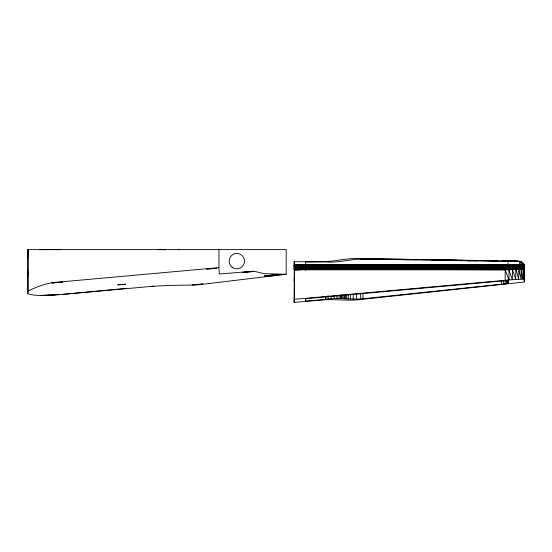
<?xml version="1.0" encoding="UTF-8"?>
<svg xmlns="http://www.w3.org/2000/svg" width="552" height="552" viewBox="0 0 552 552"><rect width="100%" height="100%" fill="white"/><g stroke="black" fill="none" stroke-linecap="round" stroke-linejoin="round"><path stroke-width="0.83" d="M294.14 265.022L294.14 269.825L505.197 269.825L524.386 269.314C526.532 259.088 513.622 261.013 507.605 260.889L359.028 258.584C347.222 257.963 335.809 261.317 324.148 261.627L294.237 261.758L294.14 265.022L505.197 265.05L520.66 264.636L523.337 266.319L524.386 269.314M294.485 278.035L294.223 302.406L324.148 299.826C336.534 299.129 348.967 301.164 361.401 299.419L524.02 282.065L524.4 281.913L524.276 265.181L522.93 263.125L523.351 263.256L523.337 266.319L515.278 266.726L294.14 267.216L513.319 267.685L523.91 267.23L523.924 264.166L522.668 263.939M521.392 262.283L522.592 262.497L522.578 265.56L514.857 265.954L294.14 265.816L514.347 265.36L521.668 264.994L521.681 261.924L519.239 261.337L520.667 261.572L520.66 264.636L505.197 264.905L505.197 280.292L294.14 299.343L294.223 302.406L294.237 261.758M524.4 266.243L524.4 281.913L524.386 279.043L524.014 278.981C523.669 274.517 526.291 265.657 519.591 264.518L519.604 261.448M524.276 265.181L524.269 268.244L515.789 268.672L294.14 268.941L505.197 269.825L509.006 279.961L524.014 278.981M294.14 281.334L294.237 278.056M153.932 286.177L53.247 295.223C44.816 295.693 35.99 296.031 27.876 293.85L27.973 249.614L286.184 249.614L286.184 274.261L197.098 284.949L167.967 285.474L151.876 286.336M513.788 264.981L514.167 264.822C521.364 264.643 518.093 275.365 518.68 279.215L515.278 266.726L513.788 264.981L511.442 264.863L512.739 265.981L513.47 268.707L512.539 269.79L512.311 279.685L508.944 269.818L509.365 267.72L508.399 264.891M514.167 264.822L516.037 265.926L517.086 268.645L515.858 269.742L515.706 279.422L512.539 269.79L509.441 268.741M27.6 293.291L28.014 290.98C37.053 286.702 46.754 282.852 56.856 282.265L218.951 267.63L218.951 249.614M27.614 254.306L27.959 249.614L27.717 258.998M27.986 292.042L27.973 249.614L27.628 254.092M27.959 249.614L27.904 254.017M524.145 280.623L524.124 267.789M514.719 261.448L513.988 261.034L519.556 261.372L522.185 262.373M518.052 264.87C524.959 264.367 522.916 275.041 522.923 278.988C520.915 275.075 523.351 264.863 516.451 264.76L516.127 264.932M277.359 274.668L281.175 274.579L270.935 275.503L277.794 274.261L264.512 275.855L272.964 275.855M519.556 261.372L502.982 260.903M520.108 268.562L521.15 269.597L521.116 279.07L518.763 269.68L520.108 268.562L519.825 267.547L518.79 265.857L516.451 264.76M164.565 249.821L165.082 249.635L164.627 249.614M508.088 283.376L508.075 280.533L504.556 280.761L305.656 298.715L305.67 301.109L325.549 299.412C338.017 297.176 350.458 299.929 362.968 298.756L506.377 283.7L508.088 283.376L508.088 280.174M125.407 288.703L126.456 288.344L62.804 294.361M47.224 295.52L58.836 294.361L45.595 295.513M54.013 282.679L52.392 282.99L62.624 282.086L51.667 282.748M49.521 295.486L51.412 295.285M178.441 249.704L179.441 249.614M505.197 280.292L509.006 279.961L508.944 269.818L505.197 268.755L294.14 268.079L505.197 267.734M48.293 295.513L50.308 295.341M264.512 275.855L271.612 275.31M41.165 295.444L49.915 295.003M42.394 295.465L49.156 295.127M43.622 295.486L49.438 295.368M53.22 282.603L55.096 282.548L54.448 282.514M40.255 249.614L39.282 249.635L61.279 249.614M505.197 265.05L294.14 265.333L505.197 265.436M505.197 266.029L294.14 266.45L505.197 266.809M51.012 249.594L56.435 249.594M294.14 264.905L505.197 264.905M286.184 274.261L264.111 273.675L253.892 271.218L219.289 273.999L218.951 267.63M27.6 276.469L27.614 269.473M157.575 249.614L165.082 249.635M55.435 282.403L56.352 282.41M377.188 259.164L359.952 258.922L375.429 259.171M396.136 259.426L416.815 259.716M431.464 259.916L456.442 260.268M467.647 260.42L496.075 260.82M502.969 260.917L513.981 261.11M467.268 260.772L470.711 260.82M502.61 261.241L508.64 261.317L502.624 261.22M427.372 259.723L359.028 258.584M431.671 259.792L462.604 260.275M466.895 260.344L497.828 260.827M396.053 259.502L408.942 259.709M431.291 260.068L443.325 260.268M467.385 260.654L477.701 260.82M56.856 282.265L57.677 282.286M511.228 261.041L507.605 260.889L508.137 260.986M519.101 261.62L520.522 261.717M520.357 264.718L519.48 264.794M518.19 261.275L520.108 261.683M516.389 261.13L517.314 261.234M513.988 261.034L515.582 261.475M523.993 277.621L524.393 277.739M513.47 268.707L515.858 269.742M517.086 268.645L518.763 269.68M27.628 269.693L27.793 276.469L27.648 269.762M507.854 280.216L507.854 283.466M507.295 280.271L507.295 283.569M506.377 280.347L506.377 283.7M505.135 280.437L505.135 283.859M503.603 280.795L503.603 284.032M501.444 280.954L501.444 284.266M362.968 293.623L362.968 298.756M360.663 293.726L360.663 298.853M356.633 293.885L356.633 298.998M353.232 293.995L353.232 299.074M350.465 294.892L350.465 299.087M348.215 294.761L348.215 299.039M346.345 294.713L346.345 298.922M345.317 295.375L345.317 298.811M344.393 295.299L344.393 298.694M343.151 295.085L343.151 298.535M341.978 295.023L341.978 298.425M341.136 294.989L341.136 298.363M340.467 294.989L340.467 298.356M339.018 295.886L339.018 298.404M336.906 296.003L336.906 298.528M334.222 295.327L334.222 298.708M331.145 296.389L331.145 298.942M328.095 295.755L328.095 299.191M325.984 296.866L325.984 299.377M325.549 296.9L325.549 299.412M305.67 264.505L305.656 270.349M305.67 298.528L305.67 301.109M299.915 265.057L299.915 270.211M298.832 265.063L298.832 270.211M297.721 265.07L297.721 270.218M296.665 265.084L296.665 270.232M295.734 265.105L295.734 270.259M294.996 264.277L294.996 270.28M294.485 261.731L294.485 302.406M508.088 261.462L508.075 264.498L506.419 264.587L305.656 264.594L305.67 262.041L325.549 261.938C338.224 263.104 350.354 258.991 362.968 259.033L508.088 261.462M117.845 284.866L125.407 284.232L117.845 284.866M192.655 284.86L202.722 284.018L192.655 284.86M242.928 272.343L252.844 271.563L242.928 272.343M206.772 269.024L216.612 268.258L206.772 269.024M232.068 267.14A7.673 7.673 0 0 0 244.426 262.241A7.673 7.673 0 0 0 234 253.989A7.673 7.673 0 0 0 232.068 267.14"/></g></svg>
